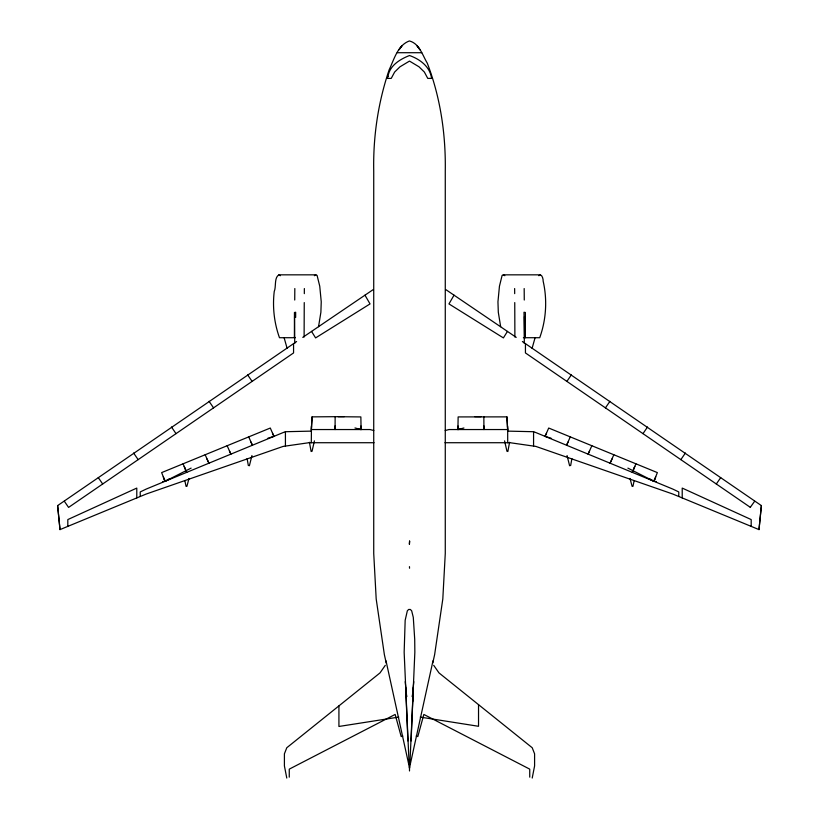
<?xml version="1.0" encoding="UTF-8"?>
<svg xmlns="http://www.w3.org/2000/svg" width="819" height="819" viewBox="0 0 819 819"><rect width="100%" height="100%" fill="white"/><g stroke="black" fill="none" stroke-linecap="round" stroke-linejoin="round"><path stroke-width="1.23" d="M678.756 496.365L678.777 491.943L672.655 489.015L535.902 432.586L533.578 431.715L507.688 431.122L506.92 416.871L458.138 416.922L457.913 429.545L460.391 429.115M533.578 431.715L533.568 446.089M294.584 316.625L294.717 343.356M294.727 300.03L294.82 288.544M304.248 302.58L304.115 337.018M304.32 293.642L304.361 288.544M358.609 429.115L361.087 429.545L360.862 416.922L335.145 416.687L335.073 429.545L335.022 425.941M483.978 425.941L483.927 429.545L483.855 416.687M463.933 427.989L457.913 429.545L457.954 427.027M514.885 337.018L514.752 302.58M524.283 343.356L524.416 316.625M457.913 429.545L458.046 426.013M311.455 426.003L311.312 442.721M411.097 740.929L413.329 687.55L409.899 763.902M412.715 701.32L414.844 652.272L414.711 639.311L413.288 617.372L411.66 610.79L410.339 609.469L408.661 609.469L407.34 610.79L405.17 620.29L404.156 652.272L409.101 763.902M335.145 416.687L312.08 416.871L311.312 431.122L285.421 431.715L283.098 432.586L146.345 489.015L140.223 491.943L140.244 496.478M405.784 693.437L405.896 691.492L406.623 696.549M296.621 341.543L57.617 505.599L60.002 529.606L146.345 493.98L283.098 446.427L308.896 442.721L374.037 442.721M312.08 416.871L311.312 429.545L369.973 429.545L373.792 430.528M444.963 442.721L510.104 442.721L535.902 446.427L672.655 493.98L758.998 529.606L761.383 505.599L522.379 341.543M412.315 696.631L412.776 691.932M413.226 687.315L413.779 681.664M758.998 529.606L761.383 505.599M409.572 767.567L409.5 768.212L409.428 767.567M412.377 696.549L413.104 691.492L413.216 693.437M432.841 661.793L432.964 660.943L409.5 767.812L386.036 660.943L386.158 661.793M570.638 465.612L571.897 458.63M507.852 451.545L509.582 442.291M532.217 778.05L534.592 765.929L534.592 753.808L532.217 747.747L438.984 672.901L433.701 665.304M632.954 486.363L634.152 480.61M318.55 326.699L320.884 312.254L321.243 301.812L319.748 286.22L317.086 275.409L315.837 274.836L278.941 274.836C273.986 277.569 276.331 286.763 274.252 291.39C272.369 306.961 274.181 322.952 279.484 337.715L295.321 337.715L294.4 337.029M432.739 663.134L434.633 654.627L442.813 598.945L445.27 553.501L445.27 171.151C445.864 134.511 440.468 97.481 427.293 63.206C422.584 55.375 419.359 43.448 409.387 40.95C397.686 45.147 394.021 59.603 389.168 69.779C378.112 102.314 373.024 136.793 373.73 171.151L373.73 553.501L376.187 598.945L384.367 654.627L386.292 663.277M312.029 451.33L314.424 440.878M249.385 465.776L251.945 455.548M186.886 486.394L188.994 478.439M532.094 348.31L535.083 337.715M654.77 479.125L653.9 481.296L627.886 468.12M655.743 476.842L653.9 481.296L649.518 478.787M635.902 463.8L632.309 472.409L634.213 467.997M551.095 438.216L545.075 436.384L548.699 428.03L657.36 472.604L653.9 481.296L656.408 481.582M570.28 436.885L566.574 445.28L568.038 442.045M634.008 468.345L634.848 466.441M545.075 436.384L546.519 433.169M591.85 445.731L588.073 454.187L589.567 450.931M613.83 454.75L610.073 463.257L612.059 458.896M454.023 295.178L448.966 303.921L503.398 337.909L507.452 331.408M385.299 665.304L380.016 672.901L286.783 747.747L284.408 753.808L284.408 765.929L286.783 778.05M314.383 275.706L315.837 274.836M538.81 275.706C541.666 272.563 543.406 279.289 543.14 281.091C547.42 299.785 546.222 319.676 539.721 337.715L523.382 337.715M566.881 381.388L571.324 374.928M605.446 407.862L609.94 401.31M642.976 433.64L647.532 426.996M680.845 459.643L685.39 453.03M716.318 483.998L720.71 477.6M750.286 507.33L754.668 501.228M445.208 430.528L449.027 429.545L507.688 429.545L507.688 442.721M525.368 337.264L524.569 337.715L523.986 312.254L525.368 312.469L525.368 337.715M64.332 501.228L68.581 507.411L293.56 352.938L293.56 343.622M302.764 337.377L373.229 289.578M169.482 478.787L165.1 481.296L162.592 481.582M191.114 468.12L165.1 481.296L161.64 472.604L270.301 428.03L273.925 436.384L267.905 438.216M402.784 736.005L401.187 736.578L395.147 714.444L289.261 769.143L289.261 777.149M398.751 717.096L338.923 726.463L338.923 705.896M540.253 274.836L503.357 274.836L502.108 275.409L499.447 286.22L497.952 301.812L498.31 312.254L500.655 326.699M338.145 416.666L344.349 416.615M397.246 52.713L421.754 52.713M409.449 566.646L409.551 568.243M474.651 416.615L481.029 416.666M503.357 274.836L504.811 275.706M278.941 274.836L280.385 275.706M420.249 717.096L478.531 726.289L478.531 704.647M354.965 427.968L361.087 429.545L361.046 427.027M416.216 736.005L417.813 736.578L423.853 714.444L529.739 769.143L529.739 777.149M445.771 289.578L516.236 337.377M750.419 507.411L525.44 352.938L525.44 343.622M247.676 374.928L252.119 381.388M209.06 401.31L213.554 407.862M171.468 426.996L176.024 433.64M133.61 453.03L138.155 459.643M98.29 477.6L102.682 483.998M311.548 331.408L315.602 337.909L370.034 303.921L364.977 295.178M229.433 450.931L230.927 454.187L227.15 445.731M205.17 454.75L208.927 463.257L206.941 458.896M250.962 442.045L252.426 445.28L248.72 436.885M272.481 433.169L273.925 436.384M184.152 466.441L186.691 472.409L184.787 467.997M183.098 463.8L184.992 468.345M163.257 476.842L165.1 481.296L164.23 479.125M57.617 505.599L60.002 529.606M284.111 337.715L287.111 348.31M630.006 478.439L632.114 486.394M567.055 455.548L569.614 465.776M504.576 440.878L506.971 451.33M184.848 480.61L186.046 486.363M309.418 442.291L311.148 451.545M247.103 458.63L248.362 465.612M405.221 681.664L405.774 687.315M406.224 691.932L406.685 696.631M506.92 416.871L507.688 429.545L507.545 426.003M405.937 693.519L405.671 687.55L407.903 740.929M360.954 426.013L361.087 429.545M524.18 288.544L524.273 300.03M514.639 288.544L514.68 293.642M285.421 431.715L285.432 446.089M751.187 526.156L751.187 519.574L682.217 488.083L682.217 497.901M409.5 765.745L409.5 770.966M295.649 317.455L295.669 312.254L294.451 312.489L294.4 337.715M136.783 497.901L136.783 488.083L67.813 519.574L67.813 526.156M388.001 76.31L387.418 78.399L391.236 78.399L394.645 72.041L399.989 66.8L409.5 61.087L419.011 66.8L424.355 72.041L427.764 78.399L431.582 78.399C430.077 66.687 419.993 59.183 409.5 55.518C400.061 59.224 389.783 65.407 388.001 76.31M401.822 45.864L399.017 49.775L401.883 45.864M409.602 541.083L409.398 544.195L409.602 541.083M420.024 49.775L417.117 45.864L419.983 49.775"/></g></svg>
